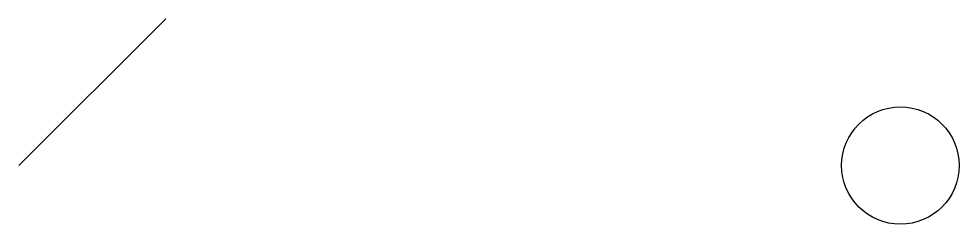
# Model space of a CAD drawing. Header units: millimetres. Extents: x 0 to 6400, y -400 to 1000.
import ezdxf

# ---------------------------------------------------------------- set-up
doc = ezdxf.new("R2010")
doc.units = ezdxf.units.MM

msp = doc.modelspace()

# ---------------------------------------------------------------- linework, layer by layer
msp.add_line((0, 0), (1000, 1000))
msp.add_circle((6000, 0), 400)

doc.saveas('drawing.dxf')
